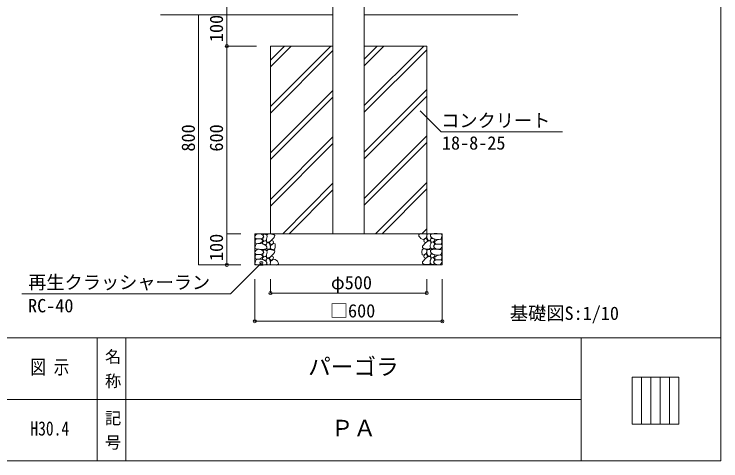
# Model space of a CAD drawing. Units: millimetres on the paper, with parts at other scales. Extents: x 11 to 285, y 10 to 197.
# Drawn here: x 171.6 to 284.7, y 10.2 to 81.6 of the extents above; entities that cross this region are included whole.
import ezdxf
from ezdxf.enums import TextEntityAlignment as Align

# ---------------------------------------------------------------- set-up
doc = ezdxf.new("R2010")
doc.units = ezdxf.units.MM
doc.header["$PDMODE"] = 32
doc.header["$PDSIZE"] = 0.5
for name, color, linetype, lineweight in [('0_2', 7, 'Continuous', 13), ('_0-0_', 7, 'Continuous', 13), ('ハッチ', 4, 'Continuous', 13), ('寸法', 1, 'Continuous', 13), ('本体', 7, 'Continuous', 13)]:
    doc.layers.add(name, color=color, linetype=linetype, lineweight=lineweight)
doc.styles.add('@ＭＳ ゴシック', font='')
doc.styles.add('ＭＳ ゴシック', font='')
doc.styles.get('@ＭＳ ゴシック').set_extended_font_data('@MS Gothic')
doc.styles.get('ＭＳ ゴシック').set_extended_font_data('MS Gothic')

msp = doc.modelspace()

# ---------------------------------------------------------------- linework, layer by layer
at = {"layer": '0_2'}
msp.add_line((262.291, 20.026), (165.096, 20.026), dxfattribs=at)
at = {"layer": '_0-0_', "color": 6}
for p, q in [((284.675, 10.197), (284.675, 191.379)), ((10.862, 29.855), (284.675, 29.855)), ((10.862, 10.197), (284.675, 10.197))]:
    msp.add_line(p, q, dxfattribs=at)
at = {"layer": '_0-0_'}
for p, q in [((184.84, 29.855), (184.84, 10.208)), ((189.436, 29.855), (189.436, 10.197)), ((262.291, 29.855), (262.291, 10.197))]:
    msp.add_line(p, q, dxfattribs=at)
at = {"layer": 'ハッチ'}
for p, q in [((212.59, 66.845), (222.263, 76.517)), ((212.59, 73.209), (215.899, 76.517)), ((212.59, 74.269), (214.838, 76.517)), ((227.59, 66.995), (237.112, 76.517)), ((227.59, 74.42), (229.688, 76.517)), ((227.59, 73.359), (230.748, 76.517)), ((227.59, 65.935), (237.59, 75.935)), ((212.59, 65.784), (222.59, 75.784)), ((212.59, 59.42), (222.59, 69.42)), ((227.59, 59.571), (237.59, 69.571)), ((212.59, 58.359), (222.59, 68.359)), ((227.59, 58.51), (237.59, 68.51)), ((212.59, 51.995), (222.59, 61.995)), ((227.59, 52.146), (237.59, 62.146)), ((227.59, 51.086), (237.59, 61.086)), ((212.59, 50.935), (222.59, 60.935)), ((214.537, 46.517), (222.59, 54.571)), ((229.386, 46.517), (237.59, 54.722)), ((215.598, 46.517), (222.59, 53.51)), ((230.447, 46.517), (237.59, 53.661)), ((210.26, 46.307), (210.4, 46.437)), ((210.4, 46.437), (210.6, 46.517)), ((210.6, 46.517), (210.79, 46.517)), ((210.79, 46.517), (210.99, 46.467)), ((210.99, 46.467), (211.19, 46.397)), ((211.19, 46.397), (211.36, 46.287)), ((211.41, 46.197), (211.46, 46.397)), ((211.46, 46.397), (211.64, 46.437)), ((211.64, 46.437), (211.85, 46.397)), ((211.85, 46.397), (212, 46.257)), ((212.15, 46.417), (212, 46.277)), ((212.32, 46.467), (212.15, 46.417)), ((212.53, 46.467), (212.32, 46.467)), ((212.76, 46.447), (212.53, 46.467)), ((212.98, 46.407), (212.76, 46.447)), ((213.15, 46.337), (212.98, 46.407)), ((236.46, 46.477), (236.32, 46.327)), ((236.65, 46.527), (236.46, 46.477)), ((237.37, 46.517), (236.65, 46.527)), ((236.811, 46.517), (237.59, 47.297)), ((237.55, 46.477), (237.37, 46.517)), ((237.62, 46.347), (237.55, 46.477)), ((237.62, 46.347), (237.71, 46.477)), ((237.71, 46.477), (237.97, 46.497)), ((237.97, 46.497), (238.2, 46.417)), ((238.36, 46.477), (238.19, 46.347)), ((238.21, 46.367), (238.2, 46.417)), ((238.55, 46.507), (238.36, 46.477)), ((238.78, 46.527), (238.55, 46.507)), ((239.04, 46.537), (238.78, 46.527)), ((239.29, 46.527), (239.04, 46.537)), ((239.58, 46.517), (239.39, 46.517)), ((239.77, 46.477), (239.55, 46.507)), ((239.94, 46.447), (239.77, 46.477)), ((239.94, 46.447), (240.09, 46.337)), ((210.16, 46.147), (210.1, 45.997)), ((210.1, 45.997), (210.1, 45.877)), ((210.24, 45.747), (210.1, 45.877)), ((210.19, 45.557), (210.15, 45.377)), ((210.15, 45.377), (210.16, 45.177)), ((210.16, 46.147), (210.26, 46.307)), ((210.3, 45.677), (210.19, 45.557)), ((210.42, 45.707), (210.24, 45.747)), ((210.42, 45.707), (210.3, 45.677)), ((210.75, 45.697), (210.42, 45.707)), ((210.91, 45.707), (210.65, 45.697)), ((211, 45.677), (210.75, 45.697)), ((211.14, 45.737), (210.91, 45.707)), ((211.22, 45.607), (211, 45.677)), ((211.33, 45.797), (211.14, 45.737)), ((211.34, 45.417), (211.22, 45.607)), ((211.25, 45.197), (211.34, 45.417)), ((211.51, 46.027), (211.33, 45.797)), ((211.51, 45.297), (211.33, 45.147)), ((211.35, 45.697), (211.4, 45.877)), ((211.38, 45.477), (211.35, 45.697)), ((211.36, 46.287), (211.51, 46.027)), ((211.57, 45.327), (211.38, 45.477)), ((211.73, 45.387), (211.51, 45.297)), ((211.82, 45.417), (211.57, 45.327)), ((211.87, 45.347), (211.73, 45.387)), ((211.82, 45.417), (211.95, 45.627)), ((211.95, 45.197), (211.87, 45.347)), ((211.95, 45.637), (211.93, 45.387)), ((211.93, 45.387), (212.02, 45.177)), ((212.01, 45.827), (211.95, 45.637)), ((212, 46.257), (212.04, 46.057)), ((212.04, 46.057), (212.01, 45.827)), ((212.42, 45.227), (212.59, 45.337)), ((212.44, 45.147), (212.57, 45.327)), ((212.57, 45.327), (212.79, 45.417)), ((212.59, 45.337), (212.76, 45.487)), ((212.76, 45.487), (212.92, 45.637)), ((212.79, 45.417), (213, 45.337)), ((212.92, 45.637), (213.07, 45.797)), ((213, 45.337), (213.07, 45.147)), ((213.07, 45.797), (213.24, 46.027)), ((213.28, 46.207), (213.15, 46.337)), ((213.24, 46.027), (213.28, 46.207)), ((236.32, 46.327), (236.35, 46.137)), ((236.35, 46.137), (236.49, 45.937)), ((236.49, 45.937), (236.67, 45.767)), ((236.67, 45.767), (236.87, 45.647)), ((236.87, 45.647), (237.06, 45.607)), ((237.06, 45.607), (237.26, 45.677)), ((237.11, 45.387), (237.23, 45.617)), ((237.18, 45.197), (237.11, 45.387)), ((237.23, 45.617), (237.4, 45.787)), ((237.26, 45.677), (237.4, 45.787)), ((237.4, 45.787), (237.52, 45.847)), ((237.4, 45.787), (237.55, 45.717)), ((237.52, 45.847), (237.59, 46.147)), ((237.55, 45.717), (237.68, 45.567)), ((237.59, 46.147), (237.62, 46.347)), ((237.63, 45.907), (237.59, 46.147)), ((237.76, 45.307), (237.59, 45.197)), ((237.74, 45.387), (237.61, 45.207)), ((237.72, 45.667), (237.63, 45.907)), ((237.68, 45.567), (237.74, 45.387)), ((237.84, 45.467), (237.72, 45.667)), ((237.9, 45.387), (237.76, 45.307)), ((237.96, 45.377), (237.84, 45.467)), ((238.16, 45.357), (237.9, 45.387)), ((238.12, 45.497), (237.96, 45.377)), ((238.23, 45.717), (238.12, 45.497)), ((238.25, 45.147), (238.16, 45.357)), ((238.23, 45.717), (238.18, 45.537)), ((238.18, 45.537), (238.23, 45.337)), ((238.19, 46.347), (238.19, 46.117)), ((238.19, 46.117), (238.36, 45.907)), ((238.23, 45.717), (238.29, 45.877)), ((238.46, 45.767), (238.23, 45.717)), ((238.23, 45.337), (238.31, 45.187)), ((238.29, 45.877), (238.26, 46.027)), ((238.36, 45.907), (238.53, 45.787)), ((238.72, 45.707), (238.46, 45.767)), ((238.53, 45.787), (238.72, 45.707)), ((238.67, 45.237), (238.85, 45.387)), ((238.72, 45.707), (238.93, 45.647)), ((238.87, 45.567), (238.72, 45.707)), ((238.93, 45.337), (238.84, 45.117)), ((238.85, 45.387), (238.87, 45.567)), ((238.93, 45.647), (239.16, 45.607)), ((239.09, 45.447), (238.93, 45.337)), ((239.29, 45.527), (239.09, 45.447)), ((239.16, 45.607), (239.39, 45.597)), ((239.5, 45.577), (239.29, 45.527)), ((239.39, 45.597), (239.6, 45.607)), ((239.78, 45.617), (239.5, 45.577)), ((239.6, 45.607), (239.79, 45.647)), ((239.97, 45.527), (239.78, 45.617)), ((239.79, 45.647), (239.91, 45.717)), ((239.91, 45.717), (239.97, 45.917)), ((240.09, 46.337), (239.97, 45.917)), ((240.02, 45.357), (239.97, 45.527)), ((240.03, 45.157), (240.02, 45.357)), ((210.09, 44.197), (210.21, 44.617)), ((210.24, 44.087), (210.09, 44.197)), ((210.16, 45.177), (210.21, 45.007)), ((210.21, 45.007), (210.4, 44.917)), ((210.27, 44.817), (210.21, 44.617)), ((210.39, 44.887), (210.27, 44.817)), ((210.58, 44.927), (210.39, 44.887)), ((210.4, 44.917), (210.68, 44.957)), ((210.79, 44.937), (210.58, 44.927)), ((210.68, 44.957), (210.89, 45.007)), ((211.02, 44.927), (210.79, 44.937)), ((210.89, 45.007), (211.09, 45.087)), ((211.25, 44.887), (211.02, 44.927)), ((211.09, 45.087), (211.25, 45.197)), ((211.46, 44.827), (211.25, 44.887)), ((211.33, 45.147), (211.31, 44.967)), ((211.31, 44.967), (211.46, 44.827)), ((211.65, 44.747), (211.46, 44.827)), ((211.46, 44.827), (211.72, 44.767)), ((211.82, 44.627), (211.65, 44.747)), ((211.72, 44.767), (211.95, 44.817)), ((211.99, 44.417), (211.82, 44.627)), ((211.82, 44.057), (211.99, 44.187)), ((211.95, 44.817), (211.89, 44.657)), ((211.89, 44.657), (211.92, 44.507)), ((212, 44.997), (211.95, 45.197)), ((211.95, 44.817), (212.06, 45.037)), ((211.95, 44.817), (212, 44.997)), ((211.97, 44.167), (211.98, 44.117)), ((211.99, 44.187), (211.99, 44.417)), ((212.02, 45.177), (212.28, 45.147)), ((212.06, 45.037), (212.22, 45.157)), ((212.22, 45.157), (212.34, 45.067)), ((212.28, 45.147), (212.42, 45.227)), ((212.34, 45.067), (212.46, 44.867)), ((212.5, 44.967), (212.44, 45.147)), ((212.46, 44.867), (212.55, 44.627)), ((212.56, 44.187), (212.47, 44.057)), ((212.63, 44.817), (212.5, 44.967)), ((212.55, 44.627), (212.59, 44.387)), ((212.59, 44.387), (212.56, 44.187)), ((212.56, 44.187), (212.63, 44.057)), ((212.66, 44.687), (212.59, 44.387)), ((212.78, 44.747), (212.63, 44.817)), ((212.78, 44.747), (212.66, 44.687)), ((212.95, 44.917), (212.78, 44.747)), ((212.92, 44.857), (212.78, 44.747)), ((213.12, 44.927), (212.92, 44.857)), ((213.07, 45.147), (212.95, 44.917)), ((213.31, 44.887), (213.12, 44.927)), ((213.36, 44.422), (213.29, 44.057)), ((213.31, 44.887), (213.36, 44.422)), ((236.94, 44.507), (236.9, 44.327)), ((236.9, 44.327), (237.03, 44.197)), ((237.11, 44.737), (236.94, 44.507)), ((237.03, 44.197), (237.2, 44.127)), ((237.26, 44.897), (237.11, 44.737)), ((237.39, 45.117), (237.18, 45.197)), ((237.2, 44.127), (237.42, 44.087)), ((237.42, 45.047), (237.26, 44.897)), ((237.61, 45.207), (237.39, 45.117)), ((237.59, 45.197), (237.42, 45.047)), ((238.03, 44.117), (238.18, 44.257)), ((238.14, 44.477), (238.17, 44.707)), ((238.18, 44.277), (238.14, 44.477)), ((238.17, 44.707), (238.23, 44.897)), ((238.33, 44.137), (238.18, 44.277)), ((238.23, 44.897), (238.25, 45.147)), ((238.36, 45.117), (238.23, 44.907)), ((238.31, 45.187), (238.45, 45.147)), ((238.54, 44.097), (238.33, 44.137)), ((238.36, 45.117), (238.61, 45.207)), ((238.45, 45.147), (238.67, 45.237)), ((238.72, 44.137), (238.54, 44.097)), ((238.61, 45.207), (238.8, 45.057)), ((238.67, 44.507), (238.85, 44.737)), ((238.82, 44.247), (238.67, 44.507)), ((238.77, 44.337), (238.72, 44.137)), ((238.83, 44.837), (238.78, 44.657)), ((238.8, 45.057), (238.83, 44.837)), ((238.99, 44.137), (238.82, 44.247)), ((238.84, 45.117), (238.96, 44.927)), ((238.85, 44.737), (239.04, 44.797)), ((238.96, 44.927), (239.18, 44.857)), ((239.19, 44.067), (238.99, 44.137)), ((239.04, 44.797), (239.27, 44.827)), ((239.18, 44.857), (239.43, 44.837)), ((239.27, 44.827), (239.53, 44.837)), ((239.43, 44.837), (239.76, 44.827)), ((239.76, 44.827), (239.88, 44.857)), ((239.76, 44.827), (239.94, 44.787)), ((239.92, 44.227), (239.78, 44.097)), ((239.88, 44.857), (239.99, 44.977)), ((240.02, 44.387), (239.92, 44.227)), ((239.94, 44.787), (240.08, 44.657)), ((239.99, 44.977), (240.03, 45.157)), ((240.02, 44.387), (240.08, 44.537)), ((240.08, 44.537), (240.08, 44.657)), ((210.16, 43.647), (210.1, 43.497)), ((210.1, 43.497), (210.1, 43.377)), ((210.24, 43.247), (210.1, 43.377)), ((210.19, 43.057), (210.15, 42.877)), ((210.16, 43.647), (210.26, 43.807)), ((210.3, 43.177), (210.19, 43.057)), ((210.24, 44.087), (210.41, 44.057)), ((210.42, 43.207), (210.24, 43.247)), ((210.26, 43.807), (210.4, 43.937)), ((210.42, 43.207), (210.3, 43.177)), ((210.4, 43.937), (210.6, 44.017)), ((210.41, 44.057), (210.63, 44.027)), ((210.75, 43.197), (210.42, 43.207)), ((210.6, 44.017), (210.79, 44.017)), ((210.63, 44.027), (210.89, 44.007)), ((210.91, 43.207), (210.65, 43.197)), ((211, 43.177), (210.75, 43.197)), ((210.79, 44.017), (210.99, 43.967)), ((210.89, 44.007), (211.14, 43.997)), ((211.14, 43.237), (210.91, 43.207)), ((210.99, 43.967), (211.19, 43.897)), ((211.22, 43.107), (211, 43.177)), ((211.14, 43.997), (211.4, 44.007)), ((211.33, 43.297), (211.14, 43.237)), ((211.19, 43.897), (211.36, 43.787)), ((211.34, 42.917), (211.22, 43.107)), ((211.51, 43.527), (211.33, 43.297)), ((211.35, 43.197), (211.4, 43.377)), ((211.38, 42.977), (211.35, 43.197)), ((211.36, 43.787), (211.51, 43.527)), ((211.4, 44.007), (211.63, 44.027)), ((211.41, 43.697), (211.46, 43.897)), ((211.46, 43.897), (211.64, 43.937)), ((211.63, 44.027), (211.82, 44.057)), ((211.64, 43.937), (211.85, 43.897)), ((211.82, 42.917), (211.95, 43.127)), ((211.85, 43.897), (212, 43.757)), ((211.95, 43.137), (211.93, 42.887)), ((212.01, 43.327), (211.95, 43.137)), ((212.21, 44.037), (211.98, 44.117)), ((212.15, 43.917), (212, 43.777)), ((212, 43.757), (212.04, 43.557)), ((212.04, 43.557), (212.01, 43.327)), ((212.32, 43.967), (212.15, 43.917)), ((212.47, 44.057), (212.21, 44.037)), ((212.53, 43.967), (212.32, 43.967)), ((212.76, 43.947), (212.53, 43.967)), ((212.59, 42.837), (212.76, 42.987)), ((212.63, 44.057), (212.81, 44.017)), ((212.98, 43.907), (212.76, 43.947)), ((212.76, 42.987), (212.92, 43.137)), ((213.105, 43.947), (212.81, 44.017)), ((212.92, 43.137), (213.07, 43.297)), ((213.15, 43.837), (212.98, 43.907)), ((213.07, 43.297), (213.24, 43.527)), ((213.245, 44.027), (213.105, 43.947)), ((213.28, 43.707), (213.15, 43.837)), ((213.24, 43.527), (213.28, 43.707)), ((213.29, 44.057), (213.245, 44.027)), ((236.82, 43.612), (236.89, 43.977)), ((236.87, 43.147), (236.82, 43.612)), ((236.87, 43.147), (237.06, 43.107)), ((236.89, 43.977), (236.935, 44.007)), ((236.935, 44.007), (237.075, 44.087)), ((237.06, 43.107), (237.26, 43.177)), ((237.075, 44.087), (237.37, 44.017)), ((237.11, 42.887), (237.23, 43.117)), ((237.23, 43.117), (237.4, 43.287)), ((237.26, 43.177), (237.4, 43.287)), ((237.55, 43.977), (237.37, 44.017)), ((237.4, 43.287), (237.52, 43.347)), ((237.4, 43.287), (237.55, 43.217)), ((237.42, 44.087), (237.65, 44.067)), ((237.52, 43.347), (237.59, 43.647)), ((237.62, 43.847), (237.55, 43.977)), ((237.55, 43.217), (237.68, 43.067)), ((237.59, 43.647), (237.62, 43.847)), ((237.63, 43.407), (237.59, 43.647)), ((237.62, 43.847), (237.71, 43.977)), ((237.72, 43.167), (237.63, 43.407)), ((237.65, 44.067), (237.86, 44.067)), ((237.68, 43.067), (237.74, 42.887)), ((237.71, 43.977), (237.97, 43.997)), ((237.84, 42.967), (237.72, 43.167)), ((237.86, 44.067), (238.03, 44.117)), ((238.12, 42.997), (237.96, 42.877)), ((237.97, 43.997), (238.2, 43.917)), ((238.23, 43.217), (238.12, 42.997)), ((238.23, 43.217), (238.18, 43.037)), ((238.18, 43.037), (238.23, 42.837)), ((238.36, 43.977), (238.19, 43.847)), ((238.19, 43.847), (238.19, 43.617)), ((238.19, 43.617), (238.36, 43.407)), ((238.21, 43.867), (238.2, 43.917)), ((238.23, 43.217), (238.29, 43.377)), ((238.46, 43.267), (238.23, 43.217)), ((238.29, 43.377), (238.26, 43.527)), ((238.55, 44.007), (238.36, 43.977)), ((238.36, 43.407), (238.53, 43.287)), ((238.72, 43.207), (238.46, 43.267)), ((238.53, 43.287), (238.72, 43.207)), ((238.78, 44.027), (238.55, 44.007)), ((238.72, 43.207), (238.93, 43.147)), ((238.87, 43.067), (238.72, 43.207)), ((239.04, 44.037), (238.78, 44.027)), ((238.85, 42.887), (238.87, 43.067)), ((238.93, 43.147), (239.16, 43.107)), ((239.29, 44.027), (239.04, 44.037)), ((239.29, 43.027), (239.09, 42.947)), ((239.16, 43.107), (239.39, 43.097)), ((239.39, 44.017), (239.19, 44.067)), ((239.55, 44.007), (239.29, 44.027)), ((239.5, 43.077), (239.29, 43.027)), ((239.58, 44.017), (239.39, 44.017)), ((239.39, 43.097), (239.6, 43.107)), ((239.78, 43.117), (239.5, 43.077)), ((239.77, 43.977), (239.55, 44.007)), ((239.78, 44.097), (239.58, 44.017)), ((239.6, 43.107), (239.79, 43.147)), ((239.94, 43.947), (239.77, 43.977)), ((239.97, 43.027), (239.78, 43.117)), ((239.79, 43.147), (239.91, 43.217)), ((239.91, 43.217), (239.97, 43.417)), ((239.94, 43.947), (240.09, 43.837)), ((240.09, 43.837), (239.97, 43.417)), ((240.02, 42.857), (239.97, 43.027)), ((210.09, 41.697), (210.21, 42.117)), ((210.15, 42.877), (210.16, 42.677)), ((210.16, 42.677), (210.21, 42.507)), ((210.21, 42.507), (210.4, 42.417)), ((210.27, 42.317), (210.21, 42.117)), ((210.39, 42.387), (210.27, 42.317)), ((210.58, 42.427), (210.39, 42.387)), ((210.4, 42.417), (210.68, 42.457)), ((210.79, 42.437), (210.58, 42.427)), ((210.68, 42.457), (210.89, 42.507)), ((211.02, 42.427), (210.79, 42.437)), ((210.89, 42.507), (211.09, 42.587)), ((211.25, 42.387), (211.02, 42.427)), ((211.09, 42.587), (211.25, 42.697)), ((211.25, 42.697), (211.34, 42.917)), ((211.46, 42.327), (211.25, 42.387)), ((211.33, 42.647), (211.31, 42.467)), ((211.31, 42.467), (211.46, 42.327)), ((211.51, 42.797), (211.33, 42.647)), ((211.57, 42.827), (211.38, 42.977)), ((211.65, 42.247), (211.46, 42.327)), ((211.46, 42.327), (211.72, 42.267)), ((211.73, 42.887), (211.51, 42.797)), ((211.82, 42.917), (211.57, 42.827)), ((211.82, 42.127), (211.65, 42.247)), ((211.72, 42.267), (211.95, 42.317)), ((211.87, 42.847), (211.73, 42.887)), ((211.99, 41.917), (211.82, 42.127)), ((211.95, 42.697), (211.87, 42.847)), ((211.95, 42.317), (211.89, 42.157)), ((211.89, 42.157), (211.92, 42.007)), ((211.93, 42.887), (212.02, 42.677)), ((212, 42.497), (211.95, 42.697)), ((211.95, 42.317), (212.06, 42.537)), ((211.95, 42.317), (212, 42.497)), ((211.99, 41.687), (211.99, 41.917)), ((212.02, 42.677), (212.28, 42.647)), ((212.06, 42.537), (212.22, 42.657)), ((212.22, 42.657), (212.34, 42.567)), ((212.28, 42.647), (212.42, 42.727)), ((212.34, 42.567), (212.46, 42.367)), ((212.42, 42.727), (212.59, 42.837)), ((212.44, 42.647), (212.57, 42.827)), ((212.5, 42.467), (212.44, 42.647)), ((212.46, 42.367), (212.55, 42.127)), ((212.63, 42.317), (212.5, 42.467)), ((212.55, 42.127), (212.59, 41.887)), ((212.59, 41.887), (212.56, 41.687)), ((212.57, 42.827), (212.79, 42.917)), ((212.66, 42.187), (212.59, 41.887)), ((212.78, 42.247), (212.63, 42.317)), ((212.78, 42.247), (212.66, 42.187)), ((212.95, 42.417), (212.78, 42.247)), ((212.92, 42.357), (212.78, 42.247)), ((212.79, 42.917), (213, 42.837)), ((213.12, 42.427), (212.92, 42.357)), ((213.07, 42.647), (212.95, 42.417)), ((213, 42.837), (213.07, 42.647)), ((213.31, 42.387), (213.12, 42.427)), ((213.51, 42.267), (213.31, 42.387)), ((213.69, 42.097), (213.51, 42.267)), ((213.83, 41.897), (213.69, 42.097)), ((213.86, 41.707), (213.83, 41.897)), ((236.94, 42.007), (236.9, 41.827)), ((237.11, 42.237), (236.94, 42.007)), ((237.18, 42.697), (237.11, 42.887)), ((237.26, 42.397), (237.11, 42.237)), ((237.39, 42.617), (237.18, 42.697)), ((237.42, 42.547), (237.26, 42.397)), ((237.61, 42.707), (237.39, 42.617)), ((237.59, 42.697), (237.42, 42.547)), ((237.76, 42.807), (237.59, 42.697)), ((237.74, 42.887), (237.61, 42.707)), ((237.9, 42.887), (237.76, 42.807)), ((237.96, 42.877), (237.84, 42.967)), ((238.16, 42.857), (237.9, 42.887)), ((238.14, 41.977), (238.17, 42.207)), ((238.18, 41.777), (238.14, 41.977)), ((238.25, 42.647), (238.16, 42.857)), ((238.17, 42.207), (238.23, 42.397)), ((238.23, 42.837), (238.31, 42.687)), ((238.23, 42.397), (238.25, 42.647)), ((238.36, 42.617), (238.23, 42.407)), ((238.31, 42.687), (238.45, 42.647)), ((238.36, 42.617), (238.61, 42.707)), ((238.45, 42.647), (238.67, 42.737)), ((238.61, 42.707), (238.8, 42.557)), ((238.67, 42.737), (238.85, 42.887)), ((238.67, 42.007), (238.85, 42.237)), ((238.82, 41.747), (238.67, 42.007)), ((238.83, 42.337), (238.78, 42.157)), ((238.8, 42.557), (238.83, 42.337)), ((238.93, 42.837), (238.84, 42.617)), ((238.84, 42.617), (238.96, 42.427)), ((238.85, 42.237), (239.04, 42.297)), ((239.09, 42.947), (238.93, 42.837)), ((238.96, 42.427), (239.18, 42.357)), ((239.04, 42.297), (239.27, 42.327)), ((239.18, 42.357), (239.43, 42.337)), ((239.27, 42.327), (239.53, 42.337)), ((239.43, 42.337), (239.76, 42.327)), ((239.76, 42.327), (239.88, 42.357)), ((239.76, 42.327), (239.94, 42.287)), ((239.88, 42.357), (239.99, 42.477)), ((240.02, 41.887), (239.92, 41.727)), ((239.94, 42.287), (240.08, 42.157)), ((239.99, 42.477), (240.03, 42.657)), ((240.03, 42.657), (240.02, 42.857)), ((240.02, 41.887), (240.08, 42.037)), ((240.08, 42.037), (240.08, 42.157)), ((210.24, 41.587), (210.09, 41.697)), ((210.24, 41.587), (210.41, 41.557)), ((210.41, 41.557), (210.63, 41.527)), ((210.6, 41.517), (210.79, 41.517)), ((210.89, 41.507), (211.14, 41.497)), ((211.14, 41.497), (211.4, 41.507)), ((211.4, 41.507), (211.63, 41.527)), ((211.63, 41.527), (211.82, 41.557)), ((211.82, 41.557), (211.99, 41.687)), ((211.97, 41.667), (211.98, 41.617)), ((212.21, 41.537), (211.98, 41.617)), ((212.47, 41.557), (212.21, 41.537)), ((212.56, 41.687), (212.47, 41.557)), ((212.56, 41.687), (212.63, 41.557)), ((212.63, 41.557), (212.81, 41.517)), ((212.81, 41.517), (213.53, 41.507)), ((213.53, 41.507), (213.72, 41.557)), ((213.72, 41.557), (213.86, 41.707)), ((236.9, 41.827), (237.03, 41.697)), ((237.03, 41.697), (237.2, 41.627)), ((237.2, 41.627), (237.42, 41.587)), ((237.42, 41.587), (237.65, 41.567)), ((237.65, 41.567), (237.86, 41.567)), ((237.86, 41.567), (238.03, 41.617)), ((238.03, 41.617), (238.18, 41.757)), ((238.33, 41.637), (238.18, 41.777)), ((238.54, 41.597), (238.33, 41.637)), ((238.72, 41.637), (238.54, 41.597)), ((238.77, 41.837), (238.72, 41.637)), ((238.99, 41.637), (238.82, 41.747)), ((239.19, 41.567), (238.99, 41.637)), ((239.39, 41.517), (239.19, 41.567)), ((239.58, 41.517), (239.39, 41.517)), ((239.78, 41.597), (239.58, 41.517)), ((239.92, 41.727), (239.78, 41.597))]:
    msp.add_line(p, q, dxfattribs=at)
msp.add_point((211.137, 41.845), dxfattribs=at)
at = {"layer": '寸法'}
for p, q in [((205.59, 81.517), (205.59, 179.517)), ((195.004, 81.517), (222.59, 81.517)), ((201.09, 41.517), (201.09, 81.517)), ((201.09, 81.517), (203.34, 81.517)), ((205.59, 76.517), (205.59, 81.517)), ((205.59, 46.517), (205.59, 76.517)), ((205.59, 76.517), (210.34, 76.517)), ((239.905, 62.787), (236.531, 66.162)), ((259.339, 62.787), (239.905, 62.787)), ((205.59, 41.517), (205.59, 46.517)), ((205.59, 46.517), (207.84, 46.517)), ((201.09, 41.517), (205.59, 41.517)), ((205.59, 41.517), (207.84, 41.517)), ((206.185, 36.893), (211.137, 41.845)), ((210.09, 32.517), (210.09, 39.267)), ((212.59, 37.017), (212.59, 39.267)), ((237.59, 37.017), (237.59, 39.267)), ((240.09, 32.517), (240.09, 39.267)), ((206.185, 36.893), (172.812, 36.893)), ((212.59, 37.017), (237.59, 37.017)), ((210.09, 32.517), (240.09, 32.517))]:
    msp.add_line(p, q, dxfattribs=at)
for p in [(205.59, 76.517), (205.59, 41.517), (212.59, 37.017), (237.59, 37.017), (210.09, 32.517), (240.09, 32.517)]:
    msp.add_point(p, dxfattribs=at)
at = {"layer": '本体'}
for p, q in [((222.59, 126.767), (222.59, 46.517)), ((227.59, 126.767), (227.59, 46.517)), ((205.59, 81.517), (210.34, 81.517)), ((227.59, 81.517), (252.194, 81.517)), ((212.59, 76.517), (212.59, 46.517)), ((212.59, 76.517), (222.59, 76.517)), ((227.59, 76.517), (237.59, 76.517)), ((237.59, 76.517), (237.59, 46.517)), ((212.59, 46.517), (210.09, 46.517)), ((210.09, 46.517), (210.09, 41.517)), ((240.09, 46.517), (212.59, 46.517)), ((240.09, 41.517), (240.09, 46.517)), ((210.09, 41.517), (240.09, 41.517)), ((270.453, 23.582), (270.453, 16.082)), ((277.953, 23.582), (270.453, 23.582)), ((271.953, 23.582), (271.953, 16.082)), ((273.453, 23.582), (273.453, 16.082)), ((274.953, 23.582), (274.953, 16.082)), ((276.453, 23.582), (276.453, 16.082)), ((277.953, 16.082), (277.953, 23.582)), ((270.453, 16.082), (277.953, 16.082))]:
    msp.add_line(p, q, dxfattribs=at)

# ---------------------------------------------------------------- texts
at = {"layer": '_0-0_', "style": '@ＭＳ ゴシック'}
for s, p in [('名 称', (185.843, 28.178)), ('記 号', (185.843, 18.349))]:
    msp.add_text(s, height=1.899, rotation=270, dxfattribs=at).set_placement(p, align=Align.BOTTOM_LEFT)
at = {"layer": '_0-0_', "style": 'ＭＳ ゴシック', "width": 0.8}
for s, p in [('図 示', (174.158, 23.387)), ('H30.4', (174.158, 13.558))]:
    msp.add_text(s, height=2.279, dxfattribs=at).set_placement(p, align=Align.BOTTOM_LEFT)
at = {"layer": '_0-0_', "style": 'ＭＳ ゴシック'}
for s, p in [('パーゴラ', (218.612, 23.128)), ('ＰＡ', (222.238, 13.299))]:
    msp.add_text(s, height=2.658, dxfattribs=at).set_placement(p, align=Align.BOTTOM_LEFT)
at = {"layer": '寸法', "color": 3, "style": 'ＭＳ ゴシック'}
for s, p in [('100', (205.625, 77.142)), ('800', (201.125, 59.642)), ('600', (205.625, 59.642)), ('100', (205.625, 42.142))]:
    msp.add_text(s, height=2.136, rotation=90, dxfattribs=at).set_placement(p, align=Align.BOTTOM_LEFT)
for s, p in [('コンクリート', (239.905, 62.908)), ('18-8-25', (240.026, 59.317)), ('再生クラッシャーラン', (173.796, 37.032)), ('φ500', (222.259, 36.983)), ('RC-40', (173.779, 33.298)), ('□600', (222.083, 32.483)), ('基礎図S:1/10', (250.906, 32.087))]:
    msp.add_text(s, height=2.136, dxfattribs=at).set_placement(p, align=Align.BOTTOM_LEFT)

doc.saveas('drawing.dxf')
